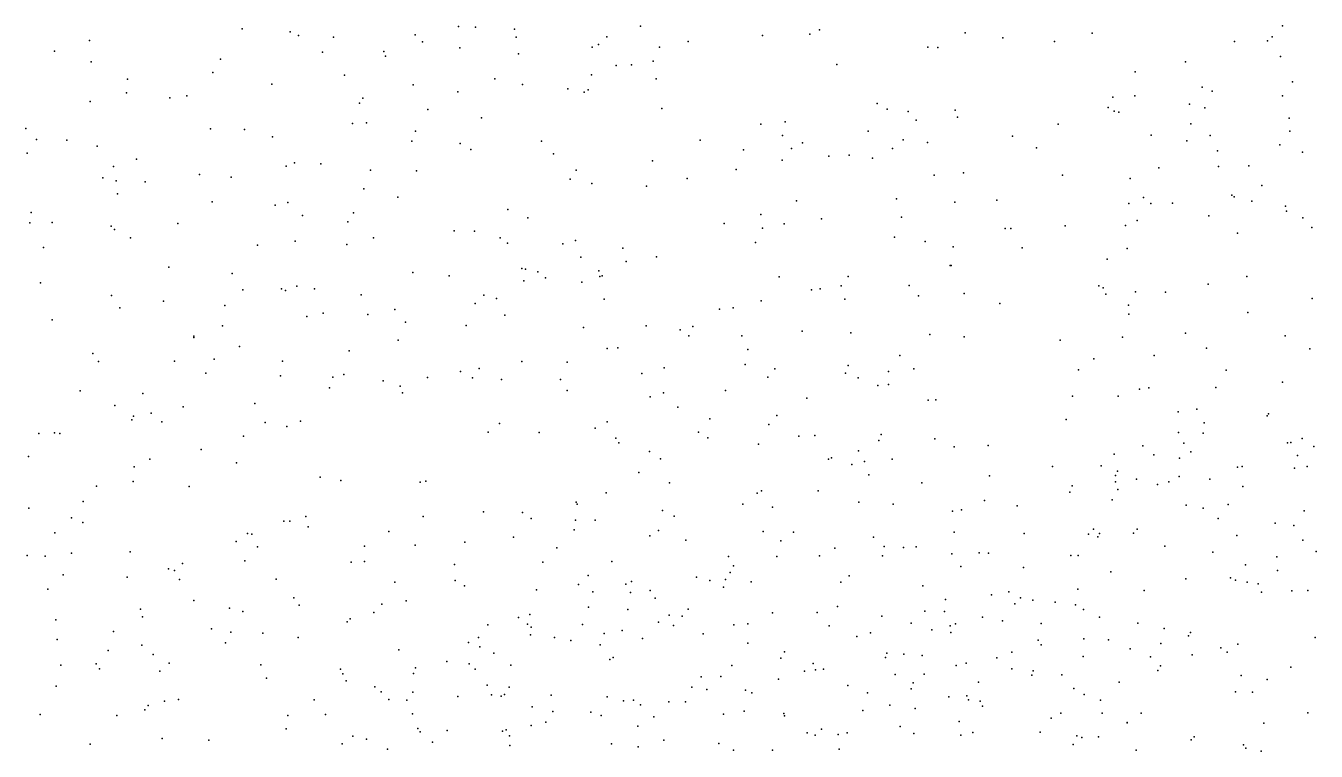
# Model space of a CAD drawing. Header units: metres. Extents: x -23.9 to 23.9, y -28.5 to 28.5.
# Drawn here: x -2.993 to -1.503, y 3.368 to 4.205 of the extents above; entities that cross this region are included whole.
import ezdxf

# ---------------------------------------------------------------- set-up
doc = ezdxf.new("R2010")
doc.units = ezdxf.units.M

msp = doc.modelspace()

# ---------------------------------------------------------------- linework, layer by layer
for p in [(-2.4932, 4.2047, 15.338), (-2.4735, 4.2038, 27.3093), (-2.2829, 4.2048, 17.5909), (-1.5415, 4.2054, 12.5607), (-2.9192, 4.1884, 25.4872), (-2.7429, 4.2018, 27.2458), (-2.6876, 4.1985, 1.8255), (-2.6778, 4.1941, 13.2034), (-2.6374, 4.1924, 27.2748), (-2.5433, 4.1949, 24.9666), (-2.4285, 4.2017, 27.2316), (-2.4267, 4.1923, 24.8292), (-2.3218, 4.1925, 13.6438), (-2.1422, 4.1943, 24.6808), (-2.0876, 4.1959, 27.7719), (-2.0762, 4.2007, 28.6919), (-1.908, 4.1974, 28.2925), (-1.8647, 4.1915, 24.6723), (-1.7613, 4.1968, 15.4406), (-1.5588, 4.1881, 13.1547), (-1.5537, 4.1925, 25.8788), (-2.9599, 4.1761, -17.5028), (-2.6501, 4.1749, 15.2663), (-2.5793, 4.1757, 26.537), (-2.5348, 4.1867, 27.1257), (-2.4917, 4.1801, 13.3778), (-2.4241, 4.1732, 28.9061), (-2.3387, 4.1809, 24.7661), (-2.3314, 4.1837, 19.7952), (-2.261, 4.1807, 24.7212), (-2.228, 4.1874, 26.3994), (-1.9511, 4.1806, 28.4875), (-1.9395, 4.1804, 26.0472), (-1.8049, 4.1874, 14.1798), (-1.5969, 4.1873, 24.7825), (-2.9175, 4.1639, 13.1012), (-2.7681, 4.167, 26.5108), (-2.5775, 4.1702, 19.5), (-2.3113, 4.1595, 18.7921), (-2.2933, 4.1604, 13.9653), (-2.2685, 4.1644, 27.6282), (-2.0563, 4.1607, 26.205), (-1.6538, 4.1637, 12.8871), (-1.544, 4.1698, 15.4978), (-2.8756, 4.1438, 15.4149), (-2.777, 4.1516, 13.1431), (-2.6247, 4.1484, 25.1119), (-2.4512, 4.1442, 26.5404), (-2.3398, 4.1487, 27.5737), (-2.2648, 4.1441, 15.3801), (-1.7117, 4.1523, 4.0508), (-2.8765, 4.1279, 26.4937), (-2.7088, 4.1381, 28.9176), (-2.5456, 4.1372, 28.9266), (-2.4938, 4.1293, 27.5434), (-2.4194, 4.1377, 15.3676), (-2.3668, 4.1325, 13.5892), (-2.3479, 4.1287, 13.9048), (-2.3436, 4.1315, 13.7258), (-1.6345, 4.1345, 15.4998), (-1.6228, 4.1299, 12.6234), (-1.5301, 4.1407, 24.8224), (-2.9184, 4.1178, 25.4351), (-2.8264, 4.1221, 28.8857), (-2.807, 4.1246, 15.2775), (-2.6074, 4.1159, 13.2412), (-2.6036, 4.1218, 17.2687), (-2.0097, 4.1158, 24.6543), (-1.7375, 4.1228, 15.4768), (-1.7122, 4.1245, 25.9832), (-1.649, 4.1147, 13.0654), (-1.5416, 4.1245, 14.0586), (-2.5285, 4.1086, -11.6056), (-2.4666, 4.099, 13.4016), (-2.2582, 4.11, 26.4813), (-1.9983, 4.109, 15.3462), (-1.9741, 4.1064, -18.383), (-1.9196, 4.1079, 28.42), (-1.9168, 4.1, 26.0708), (-1.743, 4.111, 24.6967), (-1.7361, 4.1067, 4.9226), (-1.7308, 4.1058, 14.1696), (-1.6314, 4.1106, 14.1379), (-1.5338, 4.0988, 13.2792), (-2.9929, 4.0868, 25.4736), (-2.7797, 4.0865, 25.3546), (-2.7403, 4.0858, 27.5625), (-2.6157, 4.0927, 27.5477), (-2.5996, 4.0935, 26.5851), (-2.5427, 4.0836, 13.303), (-2.144, 4.0917, 14.0119), (-2.1158, 4.0943, 27.7335), (-2.02, 4.0837, 27.8521), (-1.9645, 4.0965, 27.9332), (-1.8007, 4.0917, 26.0138), (-1.6473, 4.0923, 24.7388), (-1.5332, 4.0837, 25.8727), (-2.9807, 4.0739, 13.0921), (-2.9454, 4.0734, 27.6519), (-2.7081, 4.0773, 15.2305), (-2.547, 4.0721, 15.3256), (-2.4913, 4.0693, 24.885), (-2.3973, 4.0722, 28.8995), (-2.2142, 4.0733, 24.7006), (-2.119, 4.0787, 16.1464), (-2.0959, 4.0703, 24.6678), (-1.9798, 4.0737, 26.1408), (-1.9516, 4.0707, 28.4993), (-1.8533, 4.0781, 14.1535), (-1.6932, 4.0791, 12.7891), (-1.652, 4.0725, 25.9539), (-1.6251, 4.0786, 13.163), (-2.9915, 4.0582, 15.4447), (-2.9106, 4.0662, 15.3287), (-2.4791, 4.0624, 26.5844), (-2.3836, 4.0574, 24.7947), (-2.164, 4.062, 15.3671), (-2.1086, 4.0635, 26.3763), (-2.0654, 4.0547, 28.6838), (-2.0419, 4.0558, 26.2894), (-1.992, 4.0636, 28.5806), (-1.8256, 4.0646, 24.6729), (-1.6168, 4.061, -23.1745), (-1.5448, 4.068, -21.216), (-1.5187, 4.0594, 15.5265), (-2.8917, 4.043, 13.1058), (-2.865, 4.0513, 26.535), (-2.6924, 4.0432, 28.9151), (-2.6825, 4.0473, 15.4981), (-2.652, 4.0461, 25.1968), (-2.595, 4.0386, 25.0404), (-2.3573, 4.0387, 13.771), (-2.2693, 4.0493, 15.3776), (-2.1725, 4.0395, 26.4497), (-2.1195, 4.0501, 17.1755), (-2.015, 4.0526, 14.0587), (-1.6844, 4.0415, -19.5514), (-1.6155, 4.0427, 14.084), (-1.5804, 4.0438, 14.0037), (-2.904, 4.0298, 25.3857), (-2.8884, 4.0262, 28.8553), (-2.855, 4.0252, 15.2336), (-2.7922, 4.0336, 28.8903), (-2.7556, 4.0305, 26.5851), (-2.5419, 4.0378, 24.9621), (-2.3641, 4.0282, 13.8737), (-2.2291, 4.029, 28.8178), (-1.944, 4.0329, 28.0118), (-1.9099, 4.0354, 28.3235), (-1.7958, 4.0327, 15.4698), (-1.7177, 4.0292, 14.1249), (-2.8869, 4.0113, 15.096), (-2.6024, 4.017, 13.2575), (-2.3393, 4.0232, 17.8863), (-2.2761, 4.0201, 24.7289), (-1.6001, 4.0098, 12.4857), (-1.5654, 4.0209, 15.736), (-2.7776, 4.0019, 27.5852), (-2.705, 3.9981, 25.2731), (-2.6903, 4.0014, 27.5664), (-2.5632, 4.0074, 26.6137), (-2.103, 4.0033, 15.3592), (-1.9875, 4.0057, 26.2276), (-1.9202, 4.0017, 28.0975), (-1.8716, 4.004, 26.0362), (-1.7192, 4.0003, 12.9538), (-1.7023, 4.0071, 15.5058), (-1.6935, 4.0001, 25.9651), (-1.6685, 4.0005, 12.5917), (-1.5976, 4.0079, 25.9065), (-1.5772, 4.0027, 24.8007), (-1.5383, 3.9972, 13.8698), (-2.9866, 3.9899, 15.2255), (-2.6734, 3.9862, 13.2124), (-2.6212, 3.9789, 25.1329), (-2.6145, 3.9892, 15.2829), (-2.4363, 3.9932, 15.3553), (-2.4132, 3.9834, 13.5317), (-2.1439, 3.9875, 28.7521), (-2.074, 3.9825, 24.6754), (-1.9817, 3.9842, 15.3617), (-1.7094, 3.9806, 13.0424), (-1.6268, 3.9859, 13.2168), (-1.5369, 3.9913, 13.3342), (-1.5183, 3.9836, 25.8463), (-2.9883, 3.9777, 14.9148), (-2.9623, 3.9781, 26.6275), (-2.8942, 3.9739, 26.5572), (-2.8905, 3.9702, 27.6293), (-2.8174, 3.9771, 15.1404), (-2.4981, 3.9684, 24.9139), (-2.4748, 3.968, 28.9055), (-2.1863, 3.9772, 15.36), (-2.142, 3.9715, 14.0259), (-2.1172, 3.9768, 27.7493), (-1.8617, 3.9714, 24.6792), (-1.8552, 3.9712, 15.4495), (-1.7925, 3.9745, 25.9973), (-1.723, 3.9749, 19.8655), (-1.5934, 3.9657, 15.5294), (-1.5078, 3.9725, 15.535), (-2.9723, 3.9494, 27.691), (-2.872, 3.9606, 15.0272), (-2.7255, 3.9519, 28.8994), (-2.6818, 3.9565, 15.2308), (-2.622, 3.9529, 19.7903), (-2.5915, 3.9604, 28.9172), (-2.4449, 3.9606, 26.6166), (-2.4367, 3.9544, 27.5782), (-2.3727, 3.9536, 13.927), (-2.3582, 3.9574, 15.3602), (-2.1502, 3.955, 20.0334), (-1.9897, 3.9611, 14.0788), (-1.9543, 3.9564, 28.4672), (-1.9219, 3.9499, 26.1003), (-2.3518, 3.9381, 11.3295), (-2.3035, 3.9487, 27.6275), (-2.2647, 3.9386, 28.8243), (-1.8421, 3.949, 14.1826), (-1.744, 3.9359, 12.8371), (-1.721, 3.9482, 12.6911), (-2.8276, 3.9267, 26.589), (-2.7547, 3.9193, 25.2943), (-2.5459, 3.9204, 27.5776), (-2.4202, 3.9249, 13.4718), (-2.416, 3.9244, 3.6509), (-2.4015, 3.9213, 28.8746), (-2.3313, 3.9225, 24.7872), (-2.2996, 3.9331, 13.9753), (-1.9255, 3.9286, 28.2924), (-1.9244, 3.9284, 28.195), (-2.9761, 3.9086, 13.123), (-2.6799, 3.9046, 11.9549), (-2.5041, 3.9166, 13.3973), (-2.4179, 3.9107, 24.8537), (-2.3929, 3.9144, 2.144), (-2.3506, 3.9092, -17.164), (-2.3301, 3.916, 13.8606), (-2.3274, 3.9167, 13.7514), (-2.1227, 3.9155, 28.7113), (-2.0512, 3.9051, 26.3709), (-2.0431, 3.9157, 28.6071), (-1.9729, 3.9053, 28.0089), (-1.7537, 3.9049, 25.9626), (-1.6275, 3.9069, 25.8993), (-1.5829, 3.9158, 13.3048), (-2.8938, 3.8937, 28.8181), (-2.7424, 3.9003, 27.5985), (-2.6976, 3.9014, 13.2227), (-2.6929, 3.8995, 26.6284), (-2.6596, 3.9014, -11.0299), (-2.6058, 3.8948, 25.1599), (-2.4638, 3.8942, 18.5941), (-2.4495, 3.8906, 15.3225), (-2.3251, 3.8896, 13.5956), (-2.0855, 3.9004, 14.0655), (-2.0754, 3.9015, 27.8324), (-2.0471, 3.8898, 15.349), (-1.962, 3.8935, 24.6918), (-1.9094, 3.896, 15.4046), (-1.7487, 3.9029, 24.7322), (-1.7455, 3.8954, 12.9152), (-1.7113, 3.8982, 16.09), (-1.6767, 3.8979, 14.0323), (-1.5073, 3.8906, 18.9523), (-2.8845, 3.8797, 14.9305), (-2.8338, 3.8875, 27.6365), (-2.763, 3.8822, 15.1316), (-2.5667, 3.8776, 28.8867), (-2.474, 3.8848, 24.9262), (-2.1919, 3.8779, 27.7289), (-2.1761, 3.8796, 14.0515), (-2.1437, 3.8876, 26.4745), (-1.868, 3.8845, 26.0226), (-1.7194, 3.8827, 14.1112), (-2.9626, 3.8657, 26.622), (-2.6685, 3.8697, 28.8771), (-2.6495, 3.8734, 25.2338), (-2.598, 3.872, 15.2548), (-2.5544, 3.8629, 25.0598), (-2.4398, 3.8713, 27.6075), (-1.7189, 3.8722, 13.0667), (-1.5818, 3.8743, 24.8391), (-2.7989, 3.8452, 15.0595), (-2.7988, 3.8469, 26.6086), (-2.7658, 3.8588, 19.2348), (-2.4844, 3.8594, 28.8706), (-2.3488, 3.8568, 27.6462), (-2.2764, 3.8589, -16.2129), (-2.2372, 3.8544, 13.8436), (-2.2273, 3.8473, 13.7005), (-2.2225, 3.858, 24.7552), (-2.166, 3.8473, 15.3163), (-2.0963, 3.8526, 28.6437), (-2.0403, 3.8506, 24.712), (-1.949, 3.849, 26.207), (-1.9092, 3.8462, 26.0988), (-1.7262, 3.8458, 12.6721), (-1.6538, 3.8503, 12.5098), (-1.5387, 3.8472, 15.524), (-2.7462, 3.8348, 28.8538), (-2.5629, 3.8422, 13.3635), (-2.3215, 3.8325, 24.8176), (-2.3092, 3.8333, 15.3223), (-2.1589, 3.8316, 13.977), (-1.7982, 3.8422, 14.205), (-1.6293, 3.8329, 13.8831), (-1.5099, 3.8322, 13.3966), (-2.9155, 3.8268, 25.3455), (-2.909, 3.8177, 27.7008), (-2.8212, 3.818, 28.8173), (-2.7755, 3.8203, 25.2903), (-2.6963, 3.8179, 1.7816), (-2.6193, 3.8298, 26.6447), (-2.4202, 3.8176, 26.6271), (-2.3679, 3.8168, 28.8222), (-1.9834, 3.8244, 14.136), (-1.7596, 3.8206, 12.8654), (-1.6898, 3.8245, 13.1649), (-2.7851, 3.8041, 27.6511), (-2.6989, 3.8009, 27.6293), (-2.6257, 3.8025, -12.4986), (-2.4909, 3.8061, 13.4104), (-2.4692, 3.8097, 15.2849), (-2.2816, 3.8038, 16.2653), (-2.2558, 3.8104, 13.5179), (-2.1623, 3.8143, 27.7787), (-2.128, 3.8091, 13.8706), (-2.0463, 3.8041, 27.9315), (-2.0433, 3.8132, 26.3789), (-1.9965, 3.806, 28.0482), (-1.9672, 3.809, 28.2879), (-1.7772, 3.808, 15.4674), (-1.6066, 3.8078, 25.842), (-2.6423, 3.7873, 15.1815), (-2.6382, 3.7994, -20.019), (-2.5803, 3.7952, 27.62), (-2.5606, 3.7892, 25.1603), (-2.5291, 3.799, 26.6436), (-2.4772, 3.7988, 11.6979), (-2.4434, 3.7967, 2.6669), (-2.3753, 3.7969, 24.8751), (-2.1358, 3.7997, 24.7453), (-2.0315, 3.7986, 28.5019), (-2.0091, 3.7899, -23.4354), (-1.9966, 3.7911, 28.4039), (-1.7069, 3.7855, 12.6105), (-1.6959, 3.7871, 13.9862), (-1.6185, 3.7877, 12.4536), (-1.5415, 3.7937, 24.9142), (-2.9303, 3.7838, 28.7393), (-2.8579, 3.7806, 24.7815), (-2.5578, 3.7815, 15.2301), (-2.3678, 3.7843, 13.427), (-2.2719, 3.7767, 28.7535), (-2.2563, 3.7815, 27.7314), (-2.1849, 3.7843, 28.6954), (-2.091, 3.7751, 13.9687), (-1.9507, 3.7728, 14.9482), (-1.9419, 3.7732, 26.2802), (-1.784, 3.7775, 24.7764), (-1.7314, 3.7775, 14.0831), (-2.8902, 3.767, 4.2425), (-2.8483, 3.758, 15.5608), (-2.8112, 3.7652, 13.2314), (-2.7284, 3.7691, 26.6311), (-2.2398, 3.7648, 13.4422), (-1.6621, 3.7594, 24.8445), (-1.6404, 3.7627, 3.9844), (-1.5576, 3.7571, 13.3436), (-2.8705, 3.7503, 14.8742), (-2.8684, 3.7544, 26.5829), (-2.8357, 3.7478, 27.7113), (-2.7165, 3.7471, 28.8079), (-2.6915, 3.7426, 13.2568), (-2.6758, 3.7487, 25.2724), (-2.446, 3.7462, 13.3521), (-2.3352, 3.7407, 11.0541), (-2.3214, 3.7478, 26.5871), (-2.203, 3.7513, 26.52), (-2.1347, 3.7449, 28.606), (-2.1256, 3.7553, 26.4648), (-1.7915, 3.7507, 14.1734), (-1.632, 3.7466, 25.9176), (-1.5595, 3.7547, 15.1991), (-2.9777, 3.7344, 28.6588), (-2.9597, 3.7352, 27.7994), (-2.9536, 3.7344, 14.8979), (-2.7416, 3.7312, 27.6844), (-2.4591, 3.7361, 26.6286), (-2.4, 3.7356, 15.2532), (-2.3116, 3.7292, -20.7615), (-2.216, 3.7362, 24.8226), (-2.2054, 3.7296, 15.2547), (-2.1001, 3.7312, 13.5005), (-2.0818, 3.732, 27.9689), (-2.0078, 3.7264, 26.3129), (-2.0051, 3.7333, 13.7461), (-1.9431, 3.7283, 14.2233), (-1.6616, 3.7355, 12.5264), (-1.6334, 3.735, 13.2408), (-1.519, 3.7287, 26.1573), (-2.7902, 3.7159, -20.4527), (-2.308, 3.7235, -18.6023), (-2.2725, 3.7138, 13.3502), (-2.1469, 3.7223, 27.8815), (-2.0312, 3.7143, 28.18), (-1.9209, 3.7192, 24.7859), (-1.8816, 3.7208, 26.2299), (-1.7028, 3.7204, -17.5719), (-1.6554, 3.7232, 26.2804), (-1.6473, 3.7134, 26.1455), (-1.5358, 3.7236, 25.8836), (-1.5318, 3.7241, 26.3958), (-1.5056, 3.7194, 13.4033), (-2.9897, 3.7079, 19.7614), (-2.8679, 3.6959, 13.2567), (-2.8495, 3.705, 25.3265), (-2.7494, 3.7004, 25.2915), (-2.2598, 3.7051, 27.7857), (-2.066, 3.7049, 15.2592), (-2.0626, 3.7063, 28.0568), (-2.0388, 3.6985, 28.2734), (-2.0242, 3.702, 14.033), (-1.9922, 3.7048, 13.6205), (-1.8073, 3.6963, 14.2583), (-1.7511, 3.697, 15.4357), (-1.7362, 3.7105, 12.7346), (-1.6903, 3.7099, 13.9333), (-1.6606, 3.7061, 26.4159), (-1.588, 3.6962, 24.9653), (-1.5244, 3.709, 13.7209), (-1.5131, 3.6965, 25.6479), (-2.6528, 3.6841, 15.0806), (-2.285, 3.6893, 24.8877), (-2.0192, 3.6868, 14.1294), (-1.88, 3.6854, 17.7132), (-1.7344, 3.6859, 14.0602), (-1.7323, 3.691, 26.1538), (-1.7102, 3.6819, 12.6545), (-1.6608, 3.6847, 26.043), (-1.6257, 3.6817, 26.4964), (-1.5935, 3.6955, 25.7319), (-1.5279, 3.6945, 26.4924), (-2.9113, 3.6736, 28.6644), (-2.8691, 3.6791, 16.6394), (-2.8043, 3.6732, 27.752), (-2.629, 3.6803, 28.774), (-2.5374, 3.6784, 15.1633), (-2.5309, 3.6795, 26.6303), (-2.3226, 3.666, 28.6978), (-2.2495, 3.6773, 26.5417), (-2.1431, 3.6684, 15.2026), (-2.0778, 3.6683, 28.3924), (-1.9582, 3.6774, -15.5677), (-1.7872, 3.6668, 25.8509), (-1.7845, 3.6742, 26.3503), (-1.7343, 3.6788, 12.9772), (-1.7316, 3.6697, 24.8764), (-1.6858, 3.6755, 13.1384), (-1.6729, 3.6785, 25.7943), (-1.5873, 3.6732, 13.7793), (-2.9268, 3.6558, 25.3719), (-2.3575, 3.655, 13.267), (-2.3562, 3.6529, 24.995), (-2.1649, 3.6529, 27.933), (-2.1481, 3.6657, 13.3587), (-2.0308, 3.6553, 24.8297), (-1.9911, 3.6527, 15.2602), (-1.8858, 3.657, 25.9729), (-1.848, 3.6511, 15.3697), (-1.7382, 3.6579, 12.8041), (-1.6528, 3.6516, 13.8695), (-1.6044, 3.6524, 12.4622), (-2.9894, 3.6481, 14.9548), (-2.9403, 3.6371, 28.5928), (-2.6694, 3.6387, 25.2907), (-2.534, 3.6387, 27.7384), (-2.4645, 3.6441, 13.2516), (-2.4194, 3.6432, 27.7556), (-2.4092, 3.6364, 28.7099), (-2.2576, 3.6456, 28.6266), (-2.244, 3.639, 11.4844), (-2.1305, 3.6494, 26.4592), (-1.9228, 3.6446, 13.8868), (-1.9122, 3.6463, 13.7468), (-1.6333, 3.6483, 15.4514), (-1.6158, 3.6363, 13.2387), (-1.5166, 3.6452, 25.1276), (-2.927, 3.6315, 13.2578), (-2.695, 3.6332, 28.7253), (-2.6881, 3.6334, 14.9818), (-2.667, 3.6266, 10.8223), (-2.5738, 3.6213, 25.2892), (-2.3597, 3.6233, 15.1715), (-2.3579, 3.6344, 26.5972), (-2.3355, 3.6344, 27.8085), (-2.2621, 3.6225, 15.1787), (-2.1412, 3.6214, 24.8823), (-1.76, 3.6238, 14.1622), (-1.7093, 3.6238, 13.9601), (-1.5502, 3.6308, 13.3265), (-1.5284, 3.6281, 25.5498), (-2.9594, 3.6199, -23.4764), (-2.7499, 3.6096, -10.6752), (-2.7369, 3.6188, 13.3166), (-2.7318, 3.618, 26.6048), (-2.4857, 3.609, 26.6196), (-2.4296, 3.6146, 25.1729), (-2.2721, 3.6163, 13.2549), (-2.2308, 3.6111, 28.5526), (-2.1209, 3.6104, 28.3249), (-2.1063, 3.6204, 28.1836), (-2.0139, 3.6148, 13.4305), (-1.9206, 3.6205, 14.3229), (-1.8399, 3.6188, 26.4784), (-1.7658, 3.6181, 25.9646), (-1.7549, 3.6152, 12.9193), (-1.7529, 3.6188, 12.7157), (-1.7135, 3.6192, 12.5977), (-1.5945, 3.6168, 25.6341), (-1.518, 3.6111, 25.2144), (-2.9912, 3.5937, 28.4428), (-2.9705, 3.5929, 26.4825), (-2.94, 3.5963, 27.9433), (-2.8724, 3.5978, 26.5473), (-2.7254, 3.6035, 14.865), (-2.6017, 3.6042, 26.615), (-2.5434, 3.6055, 15.0761), (-2.3796, 3.6025, 3.7525), (-2.1813, 3.5925, 26.5505), (-2.1255, 3.5924, 20.0976), (-2.0763, 3.593, 13.3464), (-2.0586, 3.6022, 14.2737), (-2.0036, 3.5933, 15.1945), (-2.0016, 3.6038, 14.1216), (-1.9794, 3.6029, 26.3793), (-1.9646, 3.6035, 24.8755), (-1.9234, 3.5953, 26.4525), (-1.8918, 3.5966, 13.6497), (-1.8812, 3.5963, 15.3054), (-1.7861, 3.5934, 26.5817), (-1.7776, 3.5936, 15.3648), (-1.6776, 3.6045, 26.6293), (-1.622, 3.5974, 25.8299), (-1.5481, 3.5922, 12.4191), (-1.5027, 3.5982, 13.6961), (-2.8283, 3.5782, 14.9198), (-2.8121, 3.5845, 28.617), (-2.7401, 3.5875, 27.8136), (-2.6171, 3.586, 14.9924), (-2.6017, 3.5866, 27.7859), (-2.498, 3.583, 25.2845), (-2.3958, 3.5858, 28.6376), (-2.3162, 3.5866, 25.0483), (-2.1755, 3.5817, 12.6975), (-1.9131, 3.5807, 13.9994), (-1.8408, 3.5797, 24.9295), (-1.5842, 3.5828, 26.6811), (-2.9497, 3.5712, 25.4219), (-2.876, 3.5686, 25.3762), (-2.8212, 3.5763, 13.2519), (-2.8156, 3.566, 27.8885), (-2.7036, 3.5662, 28.6405), (-2.5668, 3.5629, 2.0542), (-2.497, 3.5648, 28.6437), (-2.3436, 3.5706, 25.1323), (-2.2933, 3.5636, 12.7473), (-2.2184, 3.5686, 12.7992), (-2.203, 3.5647, 28.4034), (-2.1849, 3.5658, 13.2556), (-2.1794, 3.5739, 28.1009), (-2.1554, 3.5631, 24.9703), (-2.0516, 3.5627, 12.5643), (-2.0421, 3.5701, 12.7826), (-1.7397, 3.5745, 10.5044), (-1.6533, 3.5666, 25.0753), (-1.6018, 3.5677, 12.5081), (-1.5957, 3.5652, 15.3991), (-1.5825, 3.5629, 25.4657), (-1.5472, 3.5762, 25.3881), (-2.9675, 3.5546, 28.0945), (-2.4862, 3.5586, 27.8444), (-2.4031, 3.554, 27.8806), (-2.3548, 3.5599, 13.2005), (-2.3382, 3.5516, 28.5551), (-2.3, 3.5604, 27.9317), (-2.2944, 3.5508, 12.5669), (-2.272, 3.5531, 12.8691), (-2.1871, 3.5568, 12.5362), (-1.957, 3.5586, 12.663), (-1.8778, 3.548, 14.3827), (-1.8577, 3.5514, 13.8873), (-1.7779, 3.5547, 12.6009), (-1.7012, 3.5533, 25.6475), (-1.5699, 3.5609, 25.3001), (-1.5658, 3.5511, 13.2582), (-1.5307, 3.5528, 25.7252), (-1.5124, 3.5531, 9.8283), (-2.799, 3.5417, 26.5544), (-2.7577, 3.5329, 14.7823), (-2.6834, 3.5445, 25.3257), (-2.6774, 3.5362, 27.8738), (-2.5818, 3.5373, 14.9314), (-2.5536, 3.5413, 13.1928), (-2.3429, 3.5339, 25.2101), (-2.266, 3.5444, 28.0154), (-2.0556, 3.5348, 15.094), (-1.9307, 3.5426, 12.8222), (-1.8508, 3.5377, 26.6104), (-1.844, 3.5447, 13.7288), (-1.8298, 3.5419, 10.1233), (-1.804, 3.5398, 12.7913), (-1.7808, 3.5364, 25.6921), (-2.9581, 3.5192, 13.147), (-2.8604, 3.5315, 28.4917), (-2.8582, 3.5226, 16.0909), (-2.7421, 3.5289, 13.2514), (-2.6217, 3.5171, 20.3733), (-2.6184, 3.5204, 28.5927), (-2.5911, 3.5279, 25.3206), (-2.424, 3.522, 15.0238), (-2.4109, 3.5253, 12.7002), (-2.2976, 3.5312, 28.4732), (-2.25, 3.5246, 28.1005), (-2.2348, 3.5235, 15.045), (-2.2281, 3.5316, 28.3193), (-2.1305, 3.5275, 15.0297), (-2.079, 3.5276, 24.996), (-2.0043, 3.5236, 14.4628), (-1.9547, 3.5291, 26.5183), (-1.932, 3.5287, 12.5357), (-1.888, 3.5225, 13.5159), (-1.865, 3.518, 12.5914), (-1.7716, 3.5311, 14.3131), (-1.7531, 3.5222, 12.9356), (-2.8917, 3.5057, 28.0797), (-2.7784, 3.5089, 28.5183), (-2.7561, 3.5049, 25.3532), (-2.719, 3.5038, 26.5656), (-2.4595, 3.5134, 26.6077), (-2.4134, 3.5144, 12.8052), (-2.4091, 3.5108, 12.5747), (-2.3499, 3.5139, 27.994), (-2.325, 3.5033, 12.459), (-2.3042, 3.507, 26.6273), (-2.2624, 3.5165, 25.1405), (-2.2449, 3.5126, 12.4305), (-2.2106, 3.5029, 13.2007), (-2.1751, 3.5134, 13.013), (-2.1591, 3.5145, 26.6059), (-2.0652, 3.5123, 14.2984), (-2.0173, 3.5042, 12.407), (-1.9706, 3.5154, 15.1307), (-1.9465, 3.5076, 12.9604), (-1.9253, 3.5124, 14.1169), (-1.9248, 3.5046, 14.4931), (-1.9191, 3.5146, 25.0065), (-1.8204, 3.5151, 13.8115), (-1.7088, 3.5153, 12.6772), (-1.6782, 3.5091, 13.9383), (-1.648, 3.5045, 25.3135), (-2.9565, 3.4964, 14.9524), (-2.859, 3.49, 28.3806), (-2.7624, 3.4926, 27.9855), (-2.6782, 3.4988, 13.2057), (-2.4816, 3.4931, 3.215), (-2.4702, 3.4989, 13.137), (-2.4686, 3.4881, 28.5119), (-2.4101, 3.5018, 25.3344), (-2.3823, 3.499, 13.144), (-2.3636, 3.4952, 12.9453), (-2.3297, 3.4902, 28.401), (-2.2807, 3.4977, 13.028), (-2.159, 3.4923, 12.371), (-2.0333, 3.5001, 13.0274), (-1.8236, 3.4956, 13.6458), (-1.8202, 3.4905, 25.8201), (-1.7712, 3.4971, 25.1141), (-1.7424, 3.4962, 25.5471), (-1.682, 3.4919, 25.4276), (-1.6502, 3.5009, 13.0699), (-1.5933, 3.4912, 26.7789), (-1.5038, 3.499, 13.7128), (-2.8979, 3.4838, 26.4829), (-2.8458, 3.4793, 28.146), (-2.562, 3.4844, 27.9435), (-2.4525, 3.4809, 27.9906), (-2.3185, 3.4734, 14.9508), (-2.3144, 3.4757, 28.2551), (-2.121, 3.4748, 17.949), (-2.1167, 3.4823, 14.9486), (-2.0001, 3.4759, 26.5698), (-1.9986, 3.4808, 15.0333), (-1.979, 3.4795, 25.0567), (-1.9577, 3.4779, 14.5807), (-1.8716, 3.4755, 15.1871), (-1.8542, 3.4818, 25.7427), (-1.772, 3.4768, 14.3917), (-1.7175, 3.4857, 4.439), (-1.6941, 3.4766, 12.9897), (-1.6461, 3.4788, 12.6084), (-1.6129, 3.4868, 13.149), (-1.6054, 3.4817, 12.5336), (-2.9524, 3.4668, 25.4795), (-2.9115, 3.4684, -18.6061), (-2.9077, 3.4627, 1.8955), (-2.8383, 3.4599, 25.4172), (-2.8273, 3.4692, 28.3026), (-2.7216, 3.4672, 28.4487), (-2.6293, 3.4623, 28.4656), (-2.5429, 3.4637, 25.3589), (-2.5067, 3.471, 12.716), (-2.4807, 3.4683, 12.5624), (-2.474, 3.4621, 12.8887), (-2.4328, 3.4668, 12.4767), (-2.1776, 3.4664, 25.1909), (-2.0936, 3.46, 25.1498), (-2.0835, 3.4689, 26.617), (-2.0808, 3.4615, 12.3315), (-2.0718, 3.4621, 14.5645), (-1.9184, 3.4663, 26.6276), (-1.9069, 3.4693, 25.1093), (-1.8543, 3.4628, 12.4424), (-1.8297, 3.4603, 13.9724), (-1.6856, 3.4609, 25.7212), (-1.6826, 3.4662, 15.3041), (-1.5321, 3.4644, 15.3268), (-2.9577, 3.4426, 12.9854), (-2.7148, 3.4518, 28.0694), (-2.6267, 3.4569, 28.0261), (-2.6229, 3.4487, 26.5796), (-2.5453, 3.4572, 26.6186), (-2.46, 3.4437, 14.7973), (-2.2129, 3.4535, 26.6531), (-2.1903, 3.4539, 25.3304), (-2.1238, 3.4508, 14.8541), (-2.0437, 3.4434, 13.1152), (-1.9888, 3.4561, 14.6879), (-1.9681, 3.4463, 12.3373), (-1.9554, 3.4565, 13.3573), (-1.8928, 3.4474, 13.4383), (-1.8312, 3.4555, 14.4838), (-1.7963, 3.4558, 25.2261), (-1.7303, 3.4474, 14.1849), (-1.5894, 3.4549, 4.7778), (-1.5592, 3.4503, 12.4603), (-2.59, 3.4419, 2.4155), (-2.5824, 3.436, 14.7022), (-2.546, 3.4356, 13.0864), (-2.4941, 3.4306, 28.1862), (-2.4551, 3.4325, 25.3934), (-2.4441, 3.4309, 13.0154), (-2.4402, 3.433, 14.5327), (-2.4346, 3.4413, 28.322), (-2.3861, 3.4321, 14.6068), (-2.3214, 3.4304, 12.3304), (-2.2238, 3.4415, 14.8519), (-2.2065, 3.4388, 14.5496), (-2.1616, 3.438, 14.7776), (-2.1543, 3.4349, 14.6363), (-2.0207, 3.4351, 13.2623), (-1.9703, 3.4396, 14.226), (-1.9269, 3.4303, 25.2551), (-1.9063, 3.4315, 10.9881), (-1.7826, 3.44, 13.8436), (-1.7706, 3.4328, 19.9488), (-1.596, 3.4361, 13.8577), (-1.5762, 3.4357, -15.8877), (-2.8555, 3.4154, 13.0255), (-2.8517, 3.4201, -16.2054), (-2.8328, 3.4252, 26.4993), (-2.8167, 3.4274, 13.102), (-2.6597, 3.4269, 28.1984), (-2.5736, 3.4271, 28.1386), (-2.5529, 3.4265, 28.3116), (-2.4081, 3.4189, 11.826), (-2.3841, 3.4134, 11.6987), (-2.3402, 3.4127, 26.6835), (-2.3027, 3.4258, 11.7265), (-2.291, 3.4265, 14.7917), (-2.2831, 3.4211, 11.9307), (-2.2504, 3.4246, 14.6311), (-2.2312, 3.4246, 14.7295), (-2.1632, 3.4137, 11.8748), (-2.0264, 3.4144, 12.2754), (-1.9949, 3.4207, 25.3053), (-1.9659, 3.417, 25.392), (-1.9042, 3.427, 15.0478), (-1.8906, 3.4252, 25.337), (-1.8881, 3.4194, 13.0766), (-1.7519, 3.4263, 12.489), (-2.9762, 3.4099, 14.9536), (-2.8877, 3.4086, 14.8901), (-2.6903, 3.4086, 13.1206), (-2.6468, 3.4097, 14.756), (-2.5463, 3.4108, 18.9186), (-2.3923, 3.4012, -20.1433), (-2.3284, 3.4087, 14.5151), (-2.2675, 3.4071, 11.617), (-2.1872, 3.4102, 11.6652), (-2.1174, 3.4109, 14.3733), (-2.1168, 3.4085, 11.7502), (-1.915, 3.4019, 14.7644), (-1.8089, 3.4057, 13.584), (-1.7976, 3.4116, 15.1614), (-1.7498, 3.4113, 16.1672), (-1.7209, 3.4008, 14.685), (-1.7209, 3.4001, 14.4017), (-1.705, 3.4115, 14.0812), (-1.5631, 3.4, 26.8469), (-1.5122, 3.4117, 13.2105), (-2.6923, 3.3932, 26.5665), (-2.6154, 3.3847, 12.7305), (-2.5401, 3.3936, 12.482), (-2.5376, 3.3899, 12.9533), (-2.5062, 3.3916, 11.8213), (-2.4424, 3.3906, -15.241), (-2.4383, 3.392, 11.6213), (-2.4344, 3.3852, 26.6891), (-2.4092, 3.3972, 11.9711), (-2.2861, 3.3963, 12.0138), (-2.0905, 3.3887, 11.6594), (-2.0814, 3.3862, 11.9299), (-2.0739, 3.3928, 25.466), (-2.0546, 3.3866, 11.8462), (-2.0443, 3.3888, 26.6693), (-1.9831, 3.3961, -12.0857), (-1.9674, 3.388, 25.5264), (-1.9131, 3.3859, 14.1801), (-1.8993, 3.3892, 14.9083), (-1.8213, 3.3895, 26.777), (-1.779, 3.3851, 25.6945), (-1.7734, 3.3835, 13.7229), (-1.7542, 3.384, 14.5227), (-1.6438, 3.3842, 19.0059), (-2.9184, 3.3756, -15.4359), (-2.8356, 3.382, 25.4726), (-2.7814, 3.3804, 14.8307), (-2.6277, 3.3759, 25.4194), (-2.5995, 3.3815, 11.8885), (-2.5753, 3.3698, -16.955), (-2.5231, 3.3781, 26.6648), (-2.4341, 3.374, 12.3196), (-2.3167, 3.3759, 25.4571), (-2.2859, 3.3726, 10.5981), (-2.2562, 3.3803, 12.1621), (-2.1926, 3.3764, 18.3751), (-2.1755, 3.3685, 26.707), (-2.1307, 3.3688, 11.5541), (-2.0535, 3.3698, 14.329), (-1.7835, 3.3754, 14.078), (-1.7106, 3.3688, 13.0061), (-1.647, 3.3808, 13.9872), (-1.5868, 3.375, 25.6581), (-1.584, 3.371, 13.0809), (-1.5664, 3.3675, 15.1927)]:
    msp.add_point(p)

doc.saveas('drawing.dxf')
